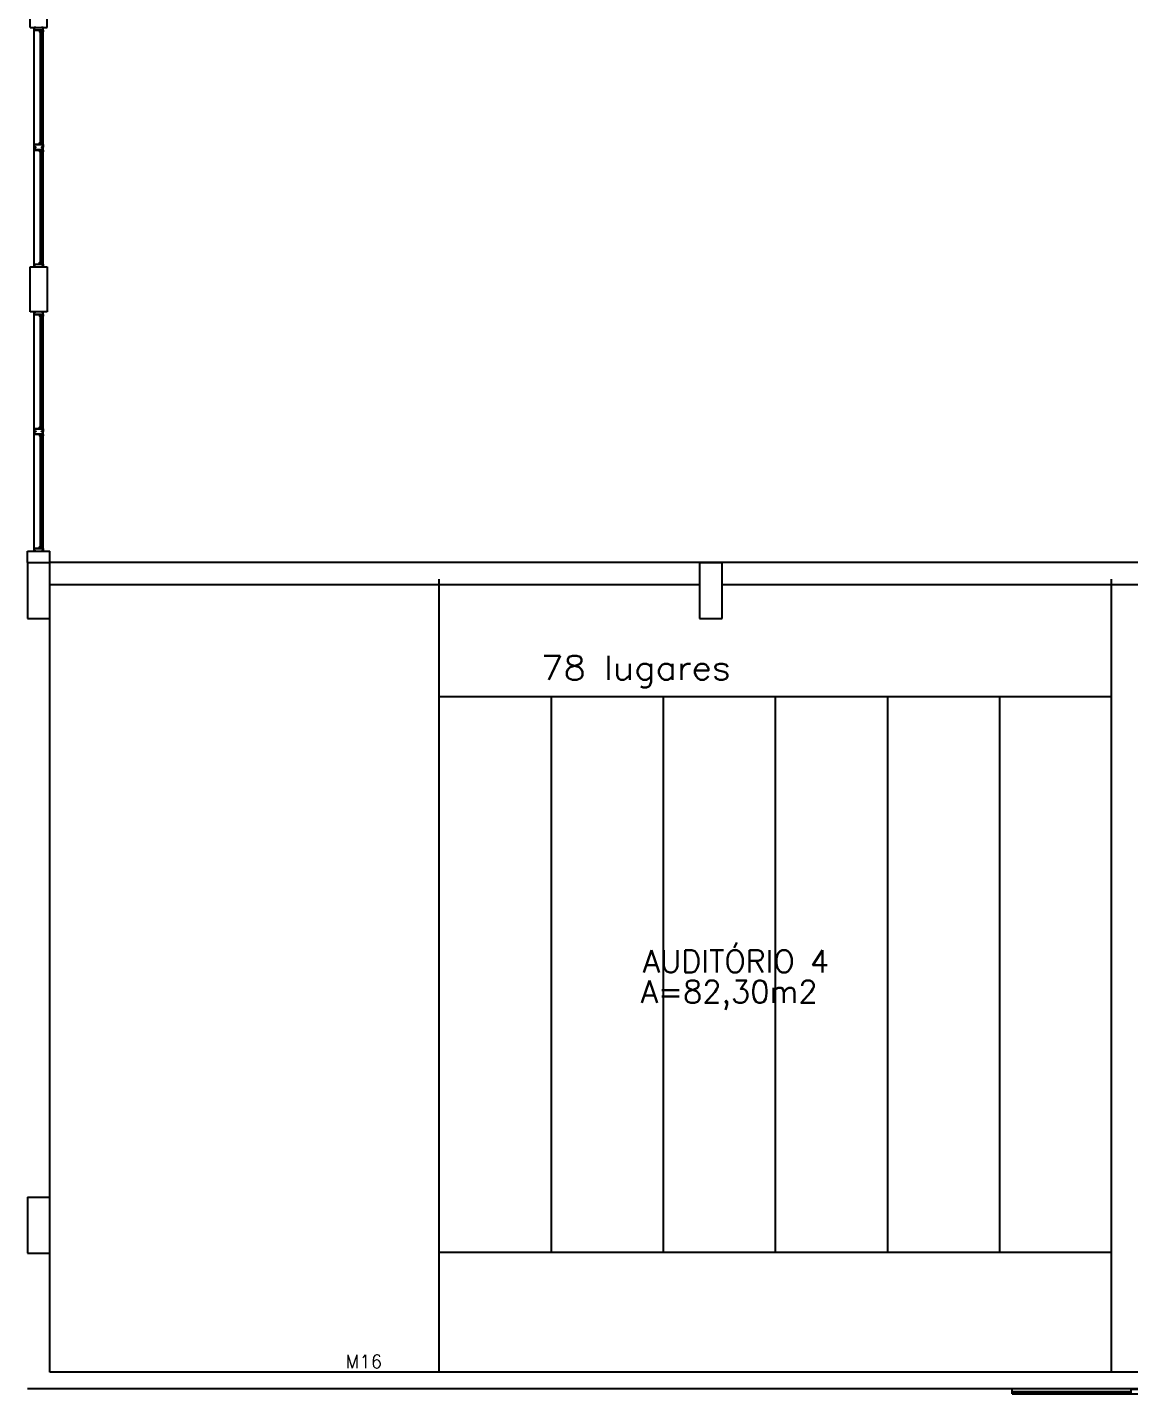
# Model space of a CAD drawing. Header units: millimetres. Extents: x 2128 to 2646, y 1972 to 2207.
# Drawn here: x 2470.24 to 2480.07, y 2040.96 to 2053.22 of the extents above; entities that cross this region are included whole.
import ezdxf

# ---------------------------------------------------------------- set-up
doc = ezdxf.new("R2010")
doc.units = ezdxf.units.MM
for name, color, linetype in [('AR-ALV', 2, 'Continuous'), ('AR-CORTECONG', 3, 'Continuous'), ('AR-DIVISÓRIAS', 230, 'Continuous'), ('AR-ESQ', 1, 'Continuous'), ('AR-ESTC', 3, 'Continuous'), ('AR-PISO-V', 1, 'Continuous'), ('ar-talude', 1, 'Continuous'), ('AR-TXTESQ1', 1, 'Continuous'), ('DT-ESQ-BAGUETE-C', 1, 'Continuous'), ('DT-ESQ-MARCO-V', 1, 'Continuous'), ('DT-ESQ-PERFIL U-C', 2, 'Continuous'), ('DT-ESQ-VIDRO-C', 2, 'Continuous'), ('DT-TXTMOD', 1, 'Continuous'), ('maçaneta', 1, 'Continuous'), ('PM-V', 1, 'Continuous'), ('PM-VIDRO', 2, 'Continuous'), ('pm1', 2, 'Continuous'), ('TEXTO', 2, 'Continuous'), ('Área', 2, 'Continuous')]:
    doc.layers.add(name, color=color, linetype=linetype)
doc.styles.add('S10', font='simplex.shx', dxfattribs={"height": 0.1})
doc.styles.add('S12', font='simplex.shx', dxfattribs={"width": 1.1, "height": 0.12})
doc.styles.add('S16', font='simplex.shx', dxfattribs={"width": 1.1, "height": 0.16})
doc.styles.add('UNB-100', font='simplex.shx', dxfattribs={"height": 0.2})

# ---------------------------------------------------------------- blocks, each defined once
blk = doc.blocks.new('EF146-P')
at = {"layer": 'DT-ESQ-BAGUETE-C', "ltscale": 0.1}
for points in [[(0.039, 0.05), (0.0255, 0.05), (0.0255, 0.0515), (0.039, 0.0515), (0.039, 0.0635), (0.0255, 0.0635), (0.0255, 0.065), (0.039, 0.065, -0.41421356), (0.0405, 0.0635), (0.0405, 0.0515, -0.41421356)], [(1.02975, 0.05), (1.04325, 0.05), (1.04325, 0.0515), (1.02975, 0.0515), (1.02975, 0.0635), (1.04325, 0.0635), (1.04325, 0.065), (1.02975, 0.065, 0.41421356), (1.02825, 0.0635), (1.02825, 0.0515, 0.41421356)], [(1.10775, 0.05), (1.09425, 0.05), (1.09425, 0.0515), (1.10775, 0.0515), (1.10775, 0.0635), (1.09425, 0.0635), (1.09425, 0.065), (1.10775, 0.065, -0.41421356), (1.10925, 0.0635), (1.10925, 0.0515, -0.41421356)], [(2.0985, 0.05), (2.112, 0.05), (2.112, 0.0515), (2.0985, 0.0515), (2.0985, 0.0635), (2.112, 0.0635), (2.112, 0.065), (2.0985, 0.065, 0.41421356), (2.097, 0.0635), (2.097, 0.0515, 0.41421356)]]:
    blk.add_lwpolyline(points, format="xyb", close=True, dxfattribs=at)
at = {"layer": 'DT-ESQ-MARCO-V', "ltscale": 0.1}
for p, q in [((2.114, 0.065), (0.0235, 0.065)), ((2.114, -0.015), (0.0235, -0.015))]:
    blk.add_line(p, q, dxfattribs=at)
at = {"layer": 'DT-ESQ-PERFIL U-C', "ltscale": 0.1}
for points in [[(0.025, 0.0345), (0.025, 0.0345, 0.41421356), (0.0235, 0.033), (0.0235, -0.0135), (0.0015, -0.0135), (0.0015, 0), (0, 0), (0, -0.0135, 0.41421356), (0.0015, -0.015), (0.0235, -0.015, 0.41421356), (0.025, -0.0135), (0.025, 0.033), (0.0385, 0.033, 1), (0.0385, 0.036), (0.025, 0.036), (0.025, 0.0635, 0.41421356), (0.0235, 0.065), (0.0015, 0.065, 0.41421356), (0, 0.0635), (0, 0.05), (0.0015, 0.05), (0.0015, 0.0635), (0.0235, 0.0635), (0.0235, 0.036, 0.41421356), (0.025, 0.0345), (0.0385, 0.0345)], [(1.04375, 0.0345), (1.04375, 0.0345, -0.41421356), (1.04525, 0.033), (1.04525, -0.0135), (1.06725, -0.0135), (1.06725, 0), (1.06875, 0), (1.06875, -0.0135, -0.41421356), (1.06725, -0.015), (1.04525, -0.015, -0.41421356), (1.04375, -0.0135), (1.04375, 0.033), (1.03025, 0.033, -1), (1.03025, 0.036), (1.04375, 0.036), (1.04375, 0.0635, -0.41421356), (1.04525, 0.065), (1.06725, 0.065, -0.41421356), (1.06875, 0.0635), (1.06875, 0.05), (1.06725, 0.05), (1.06725, 0.0635), (1.04525, 0.0635), (1.04525, 0.036, -0.41421356), (1.04375, 0.0345), (1.03025, 0.0345)], [(1.09375, 0.0345), (1.09375, 0.0345, 0.41421356), (1.09225, 0.033), (1.09225, -0.0135), (1.07025, -0.0135), (1.07025, 0), (1.06875, 0), (1.06875, -0.0135, 0.41421356), (1.07025, -0.015), (1.09225, -0.015, 0.41421356), (1.09375, -0.0135), (1.09375, 0.033), (1.10725, 0.033, 1), (1.10725, 0.036), (1.09375, 0.036), (1.09375, 0.0635, 0.41421356), (1.09225, 0.065), (1.07025, 0.065, 0.41421356), (1.06875, 0.0635), (1.06875, 0.05), (1.07025, 0.05), (1.07025, 0.0635), (1.09225, 0.0635), (1.09225, 0.036, 0.41421356), (1.09375, 0.0345), (1.10725, 0.0345)], [(2.1125, 0.0345), (2.1125, 0.0345, -0.41421356), (2.114, 0.033), (2.114, -0.0135), (2.136, -0.0135), (2.136, 0), (2.1375, 0), (2.1375, -0.0135, -0.41421356), (2.136, -0.015), (2.114, -0.015, -0.41421356), (2.1125, -0.0135), (2.1125, 0.033), (2.099, 0.033, -1), (2.099, 0.036), (2.1125, 0.036), (2.1125, 0.0635, -0.41421356), (2.114, 0.065), (2.136, 0.065, -0.41421356), (2.1375, 0.0635), (2.1375, 0.05), (2.136, 0.05), (2.136, 0.0635), (2.114, 0.0635), (2.114, 0.036, -0.41421356), (2.1125, 0.0345), (2.099, 0.0345)]]:
    blk.add_lwpolyline(points, format="xyb", dxfattribs=at)
at = {"layer": 'DT-ESQ-VIDRO-C', "ltscale": 0.1}
for points in [[(1.04175, 0.048), (0.027, 0.048), (0.027, 0.038), (1.04175, 0.038), (1.04175, 0.048)], [(1.09575, 0.048), (1.09575, 0.038), (2.1105, 0.038), (2.1105, 0.048), (1.09575, 0.048)]]:
    blk.add_lwpolyline(points, dxfattribs=at)
at = {"layer": 'DT-TXTMOD', "ltscale": 0.1, "style": 'S10', "flags": 3}
blk.add_attdef('EF146', (0.0235, -0.155), '', height=0.1, dxfattribs=at)
blk = doc.blocks.new('PM10')
at = {"layer": 'DT-ESQ-PERFIL U-C'}
for p, q in [((-0.01, 0.12), (-0.01, 0.138)), ((-0.008, 0.14), (0, 0.14)), ((0.001, 0.138), (-0.008, 0.138)), ((-0.008, 0.138), (-0.008, 0.12)), ((0, 0.14), (0, 0.148)), ((0.001, 0.15), (0.028, 0.15)), ((0.028, 0.148), (0.002, 0.148)), ((0.002, 0.148), (0.002, 0.139)), ((0.028, 0.148), (0.028, 0.002)), ((0.03, 0.148), (0.03, 0.001)), ((1.23, 0.148), (1.23, -0.044)), ((1.258, 0.15), (1.231, 0.15)), ((1.232, 0.148), (1.232, -0.043)), ((1.232, 0.148), (1.258, 0.148)), ((1.258, 0.148), (1.258, 0.139)), ((1.259, 0.138), (1.268, 0.138)), ((1.26, 0.14), (1.26, 0.148)), ((1.268, 0.14), (1.26, 0.14)), ((1.268, 0.138), (1.268, 0.12)), ((1.27, 0.12), (1.27, 0.138)), ((-0.008, 0.12), (-0.01, 0.12)), ((-0.01, 0.011), (-0.01, 0.03)), ((-0.01, 0.03), (-0.008, 0.03)), ((-0.008, 0.03), (-0.008, 0.012)), ((-0.008, 0.012), (0.001, 0.012)), ((0, 0.01), (-0.008, 0.01)), ((0, 0.001), (0, 0.01)), ((0.002, 0.01), (0.002, 0.002)), ((0.002, 0.002), (0.028, 0.002)), ((1.258, 0.01), (1.258, -0.043)), ((1.268, 0.012), (1.259, 0.012)), ((1.26, 0.01), (1.268, 0.01)), ((1.26, -0.044), (1.26, 0.01)), ((1.268, 0.12), (1.27, 0.12)), ((1.27, 0.03), (1.268, 0.03)), ((1.268, 0.03), (1.268, 0.012)), ((1.27, 0.011), (1.27, 0.03)), ((0.028, 0), (0.001, 0)), ((1.258, -0.043), (1.232, -0.043)), ((1.231, -0.045), (1.258, -0.045))]:
    blk.add_line(p, q, dxfattribs=at)
for centre, start, end in [((-0.008, 0.138), 90, 180), ((0.001, 0.148), 90, 180), ((0.001, 0.139), 270, 0), ((0.028, 0.148), 0, 90), ((1.231, 0.148), 90, 180), ((1.258, 0.148), 0, 90), ((1.259, 0.139), 180, 270), ((1.268, 0.138), 0, 90), ((-0.008, 0.011), 180, 270), ((0.001, 0.001), 180, 270), ((0.001, 0.01), 0, 90), ((0.028, 0.001), 269.9386, 0), ((1.259, 0.01), 90, 180), ((1.268, 0.011), 270, 0), ((1.231, -0.044), 180, 270.0614), ((1.258, -0.044), 270, 0)]:
    blk.add_arc(centre, 0.0015, start, end, dxfattribs=at)
at = {"layer": 'maçaneta'}
for p, q in [((0.685, -0.003), (0.685, 0.016)), ((0.695, -0.003), (0.695, 0.016)), ((0.682, -0.003), (0.697, -0.003)), ((0.682, -0.005), (0.682, -0.003)), ((0.682, -0.045), (0.682, -0.047)), ((0.682, -0.047), (0.697, -0.047)), ((0.685, -0.047), (0.685, -0.066)), ((0.695, -0.047), (0.695, -0.066)), ((0.697, -0.005), (0.697, -0.003)), ((0.697, -0.045), (0.697, -0.047))]:
    blk.add_line(p, q, dxfattribs=at)
for centre in [(0.69, 0.025), (0.69, -0.075)]:
    blk.add_circle(centre, 0.01, dxfattribs=at)
at = {"layer": 'PM-V'}
for p, q in [((-1.47, -0.045), (-1.47, 0)), ((-1.47, -0.023), (-0.41, -0.023)), ((-1.47, -0.027), (-0.41, -0.027)), ((-1.47, -0.045), (-0.41, -0.045)), ((0.29, -0.005), (0.59, -0.005)), ((0.59, -0.045), (0.29, -0.045)), ((1.23, -0.005), (0.79, -0.005)), ((0.79, -0.023), (1.23, -0.023)), ((0.79, -0.027), (1.23, -0.027)), ((1.23, -0.045), (0.79, -0.045))]:
    blk.add_line(p, q, dxfattribs=at)
at = {"layer": 'PM-VIDRO'}
for p, q in [((0.29, -0.02), (0.59, -0.02)), ((0.59, -0.03), (0.29, -0.03))]:
    blk.add_line(p, q, dxfattribs=at)
at = {"layer": 'pm1'}
for p, q in [((-0.41, -0.045), (-0.41, -0.005)), ((0.29, -0.005), (-0.41, -0.005)), ((-0.41, -0.045), (0.28, -0.045)), ((0.28, -0.02), (0.29, -0.02)), ((0.28, -0.045), (0.28, -0.02)), ((0.29, -0.03), (0.28, -0.03)), ((0.29, -0.045), (0.28, -0.045)), ((0.29, -0.02), (0.29, -0.005)), ((0.29, -0.045), (0.29, -0.03)), ((0.79, -0.005), (0.59, -0.005)), ((0.59, -0.02), (0.59, -0.005)), ((0.59, -0.02), (0.6, -0.02)), ((0.6, -0.03), (0.59, -0.03)), ((0.59, -0.045), (0.59, -0.03)), ((0.6, -0.045), (0.59, -0.045)), ((0.6, -0.045), (0.6, -0.02)), ((0.6, -0.045), (0.79, -0.045)), ((0.79, -0.045), (0.79, -0.005))]:
    blk.add_line(p, q, dxfattribs=at)

msp = doc.modelspace()

# ---------------------------------------------------------------- linework, layer by layer
at = {"layer": 'AR-ALV'}
for p, q in [((2470.236, 2048.44), (2470.236, 2048.54)), ((2470.236, 2048.54), (2470.436, 2048.54)), ((2470.436, 2048.44), (2470.436, 2048.54)), ((2485.211, 2048.44), (2470.436, 2048.44)), ((2470.436, 2041.215), (2470.436, 2048.24)), ((2476.236, 2048.24), (2470.436, 2048.24)), ((2482.236, 2048.24), (2476.436, 2048.24)), ((2480.486, 2041.215), (2470.436, 2041.215)), ((2480.486, 2041.065), (2470.236, 2041.065))]:
    msp.add_line(p, q, dxfattribs=at)
at = {"layer": 'AR-DIVISÓRIAS'}
msp.add_line((2470.261, 2051.078), (2470.261, 2051.078), dxfattribs=at)
at = {"layer": 'AR-ESTC'}
for p, q in [((2470.261, 2053.215), (2470.261, 2053.715)), ((2470.411, 2053.215), (2470.411, 2053.715)), ((2470.261, 2053.215), (2470.411, 2053.215)), ((2470.261, 2050.678), (2470.261, 2051.078)), ((2470.261, 2051.078), (2470.411, 2051.078)), ((2470.411, 2051.078), (2470.411, 2050.678)), ((2470.411, 2050.678), (2470.261, 2050.678)), ((2470.236, 2048.44), (2470.436, 2048.44)), ((2470.236, 2048.44), (2470.236, 2048.19)), ((2470.436, 2047.94), (2470.436, 2048.44)), ((2476.236, 2048.44), (2476.436, 2048.44)), ((2476.236, 2048.44), (2476.236, 2048.19)), ((2476.436, 2047.94), (2476.436, 2048.44)), ((2470.236, 2048.19), (2470.236, 2047.94)), ((2476.236, 2048.19), (2476.236, 2047.94)), ((2470.236, 2047.94), (2470.336, 2047.94)), ((2470.336, 2047.94), (2470.436, 2047.94)), ((2476.236, 2047.94), (2476.336, 2047.94)), ((2476.336, 2047.94), (2476.436, 2047.94)), ((2470.236, 2042.776), (2470.436, 2042.776)), ((2470.236, 2042.776), (2470.236, 2042.526)), ((2470.436, 2042.276), (2470.436, 2042.776)), ((2470.236, 2042.526), (2470.236, 2042.276)), ((2470.236, 2042.276), (2470.436, 2042.276))]:
    msp.add_line(p, q, dxfattribs=at)
at = {"layer": 'AR-PISO-V'}
for p, q in [((2473.911, 2041.215), (2473.911, 2048.29)), ((2479.911, 2041.215), (2479.911, 2048.29)), ((2473.911, 2047.245), (2479.911, 2047.245)), ((2474.911, 2047.245), (2474.911, 2042.285)), ((2475.911, 2047.245), (2475.911, 2042.285)), ((2476.911, 2047.245), (2476.911, 2042.285)), ((2477.911, 2047.245), (2477.911, 2042.285)), ((2478.911, 2047.245), (2478.911, 2042.285)), ((2473.911, 2042.285), (2479.911, 2042.285))]:
    msp.add_line(p, q, dxfattribs=at)
at = {"layer": 'ar-talude'}
msp.add_open_spline([(2450.654, 2053.824), (2451.157, 2047.326), (2453.844, 2032.33), (2471.228, 2019.184), (2482.454, 2021.897), (2490.735, 2027.597), (2497.912, 2040.099), (2502.918, 2051.029), (2507.482, 2059.744), (2509.495, 2065.591)], degree=3, knots=[0.874603, 0.874603, 0.874603, 0.874603, 13.033613, 24.300817, 33.994288, 45.623477, 57.311406, 66.544355, 85.146679, 85.146679, 85.146679, 85.146679], dxfattribs=at)

# ---------------------------------------------------------------- block references
at = {"layer": 'AR-ESQ', "rotation": 270}
for p in [(2470.311, 2053.215), (2470.311, 2050.678)]:
    msp.add_blockref('EF146-P', p, dxfattribs=at)
at = {"layer": 'AR-ESTC'}
msp.add_blockref('PM10', (2480.496, 2041.065), dxfattribs=at)

# ---------------------------------------------------------------- texts
at = {"layer": 'AR-CORTECONG', "style": 'S16', "width": 1.1}
msp.add_text('78 lugares', height=0.2128, dxfattribs=at).set_placement((2474.819, 2047.394))
at = {"layer": 'AR-TXTESQ1', "style": 'S12'}
msp.add_text('M16', height=0.12, dxfattribs=at).set_placement((2473.074, 2041.249))
at = {"layer": 'TEXTO', "style": 'UNB-100'}
msp.add_text('AUDITÓRIO 4', height=0.2, dxfattribs=at).set_placement((2475.729, 2044.781))
at = {"layer": 'Área', "style": 'UNB-100'}
msp.add_text('A=82,30m2', height=0.2, dxfattribs=at).set_placement((2475.711, 2044.51))

doc.saveas('drawing.dxf')
